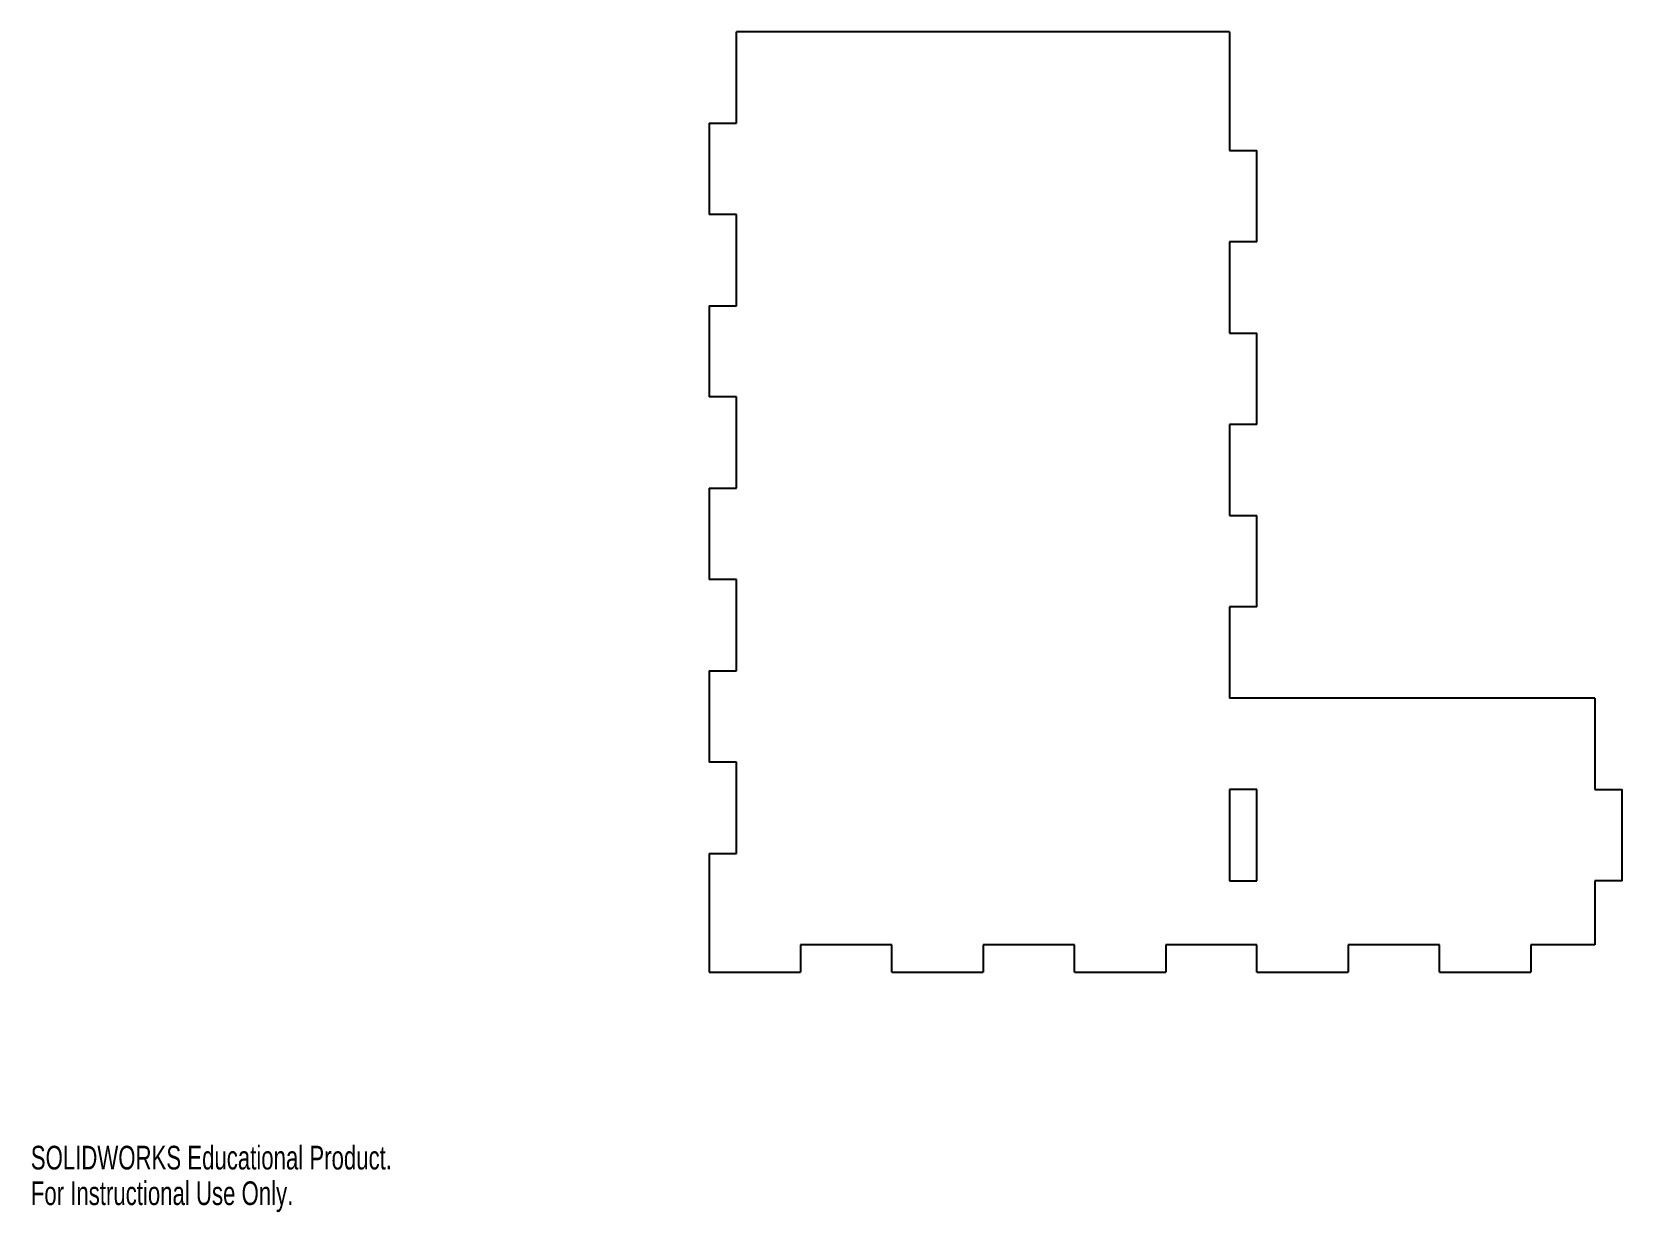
# Model space of a CAD drawing. Header units: millimetres. Extents: x 0 to 349, y 0 to 259.
import ezdxf

# ---------------------------------------------------------------- set-up
doc = ezdxf.new("R2010")
doc.units = ezdxf.units.MM
doc.styles.add('SLDTEXTSTYLE0', font='TXT', dxfattribs={"width": 0.7})

msp = doc.modelspace()

# ---------------------------------------------------------------- linework, layer by layer
at = {"color": 7, "linetype": 'Continuous', "lineweight": 25}
for p, q in [((154.6, 238.52), (154.6, 258.52)), ((262.6, 258.52), (154.6, 258.52)), ((262.6, 258.52), (262.6, 232.52)), ((148.6, 238.52), (154.6, 238.52)), ((148.6, 238.52), (148.6, 218.52)), ((262.6, 232.52), (268.6, 232.52)), ((268.6, 212.52), (268.6, 232.52)), ((154.6, 218.52), (148.6, 218.52)), ((154.6, 198.52), (154.6, 218.52)), ((268.6, 212.52), (262.6, 212.52)), ((262.6, 212.52), (262.6, 192.52)), ((148.6, 198.52), (154.6, 198.52)), ((148.6, 198.52), (148.6, 178.52)), ((262.6, 192.52), (268.6, 192.52)), ((268.6, 172.52), (268.6, 192.52)), ((154.6, 178.52), (148.6, 178.52)), ((154.6, 158.52), (154.6, 178.52)), ((268.6, 172.52), (262.6, 172.52)), ((262.6, 172.52), (262.6, 152.52)), ((148.6, 158.52), (154.6, 158.52)), ((148.6, 158.52), (148.6, 138.52)), ((262.6, 152.52), (268.6, 152.52)), ((268.6, 132.52), (268.6, 152.52)), ((154.6, 138.52), (148.6, 138.52)), ((154.6, 118.52), (154.6, 138.52)), ((268.6, 132.52), (262.6, 132.52)), ((262.6, 132.52), (262.6, 112.52)), ((148.6, 118.52), (154.6, 118.52)), ((148.6, 118.52), (148.6, 98.52)), ((342.6, 112.52), (262.6, 112.52)), ((342.6, 112.52), (342.6, 92.52)), ((154.6, 98.52), (148.6, 98.52)), ((154.6, 78.52), (154.6, 98.52)), ((262.6, 92.52), (262.6, 72.52)), ((268.6, 92.52), (262.6, 92.52)), ((268.6, 72.52), (268.6, 92.52)), ((342.6, 92.52), (348.6, 92.52)), ((348.6, 72.52), (348.6, 92.52)), ((148.6, 78.52), (148.6, 52.52)), ((148.6, 78.52), (154.6, 78.52)), ((262.6, 72.52), (268.6, 72.52)), ((348.6, 72.52), (342.6, 72.52)), ((342.6, 72.52), (342.6, 58.52)), ((188.6, 58.52), (168.6, 58.52)), ((168.6, 58.52), (168.6, 52.52)), ((188.6, 52.52), (188.6, 58.52)), ((228.6, 58.52), (208.6, 58.52)), ((208.6, 58.52), (208.6, 52.52)), ((228.6, 52.52), (228.6, 58.52)), ((268.6, 58.52), (248.6, 58.52)), ((248.6, 58.52), (248.6, 52.52)), ((268.6, 52.52), (268.6, 58.52)), ((308.6, 58.52), (288.6, 58.52)), ((288.6, 58.52), (288.6, 52.52)), ((308.6, 52.52), (308.6, 58.52)), ((342.6, 58.52), (328.6, 58.52)), ((328.6, 58.52), (328.6, 52.52)), ((148.6, 52.52), (168.6, 52.52)), ((188.6, 52.52), (208.6, 52.52)), ((228.6, 52.52), (248.6, 52.52)), ((268.6, 52.52), (288.6, 52.52)), ((308.6, 52.52), (328.6, 52.52))]:
    msp.add_line(p, q, dxfattribs=at)

# ---------------------------------------------------------------- texts
at = {"color": 7, "linetype": 'Continuous', "char_height": 5.19, "attachment_point": 1, "style": 'SLDTEXTSTYLE0'}
for s, insert in [('SOLIDWORKS Educational Product.', (0, 14.48)), ('For Instructional Use Only.', (0, 6.69))]:
    msp.add_mtext(s, dxfattribs=dict(at, insert=insert))

doc.saveas('drawing.dxf')
